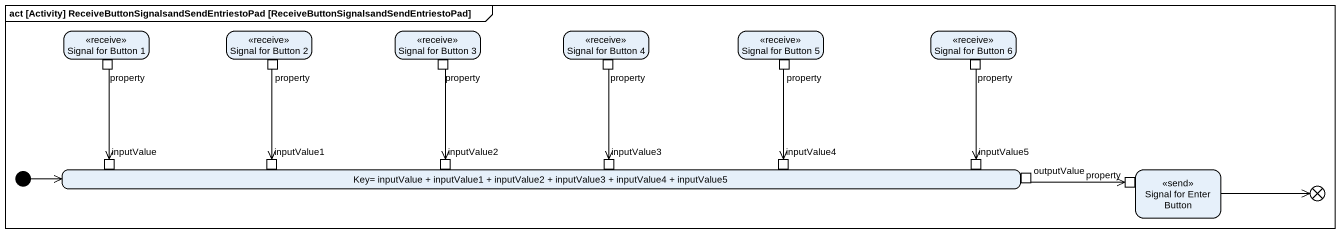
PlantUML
@startuml
mainframe act [Activity] ReceiveButtonSignalsandSendEntriestoPad [ReceiveButtonSignalsandSendEntriestoPad]
hide empty description
state "Signal for Button 1" as Signal_for_Button_1 <<receive>> {
  state property <<outputPin>>
}
state "Signal for Button 2" as Signal_for_Button_2 <<receive>> {
  state "property" as property_2 <<outputPin>>
}
state "Signal for Button 3" as Signal_for_Button_3 <<receive>> {
  state "property" as property_3 <<outputPin>>
}
state "Signal for Button 4" as Signal_for_Button_4 <<receive>> {
  state "property" as property_4 <<outputPin>>
}
state "Signal for Button 5" as Signal_for_Button_5 <<receive>> {
  state "property" as property_5 <<outputPin>>
}
state "Signal for Button 6" as Signal_for_Button_6 <<receive>> {
  state "property" as property_6 <<outputPin>>
}
state "Key= inputValue + inputValue1 + inputValue2 + inputValue3 + inputValue4 + inputValue5" as Key_inputValue_inputValue1 {
  state inputValue <<inputPin>>
  state inputValue1 <<inputPin>>
  state inputValue2 <<inputPin>>
  state inputValue3 <<inputPin>>
  state inputValue4 <<inputPin>>
  state inputValue5 <<inputPin>>
  state outputValue <<outputPin>>
}
state "Signal for Enter Button" as Signal_for_Enter_Button <<send>> {
  state "property" as property_7 <<inputPin>>
}
state flowfinal1 <<end>>
[*] -right-> Key_inputValue_inputValue1
property --> inputValue
property_2 --> inputValue1
property_3 --> inputValue2
property_4 --> inputValue3
property_5 --> inputValue4
property_6 --> inputValue5
outputValue -right-> property_7
Signal_for_Enter_Button -right-> flowfinal1
@enduml
